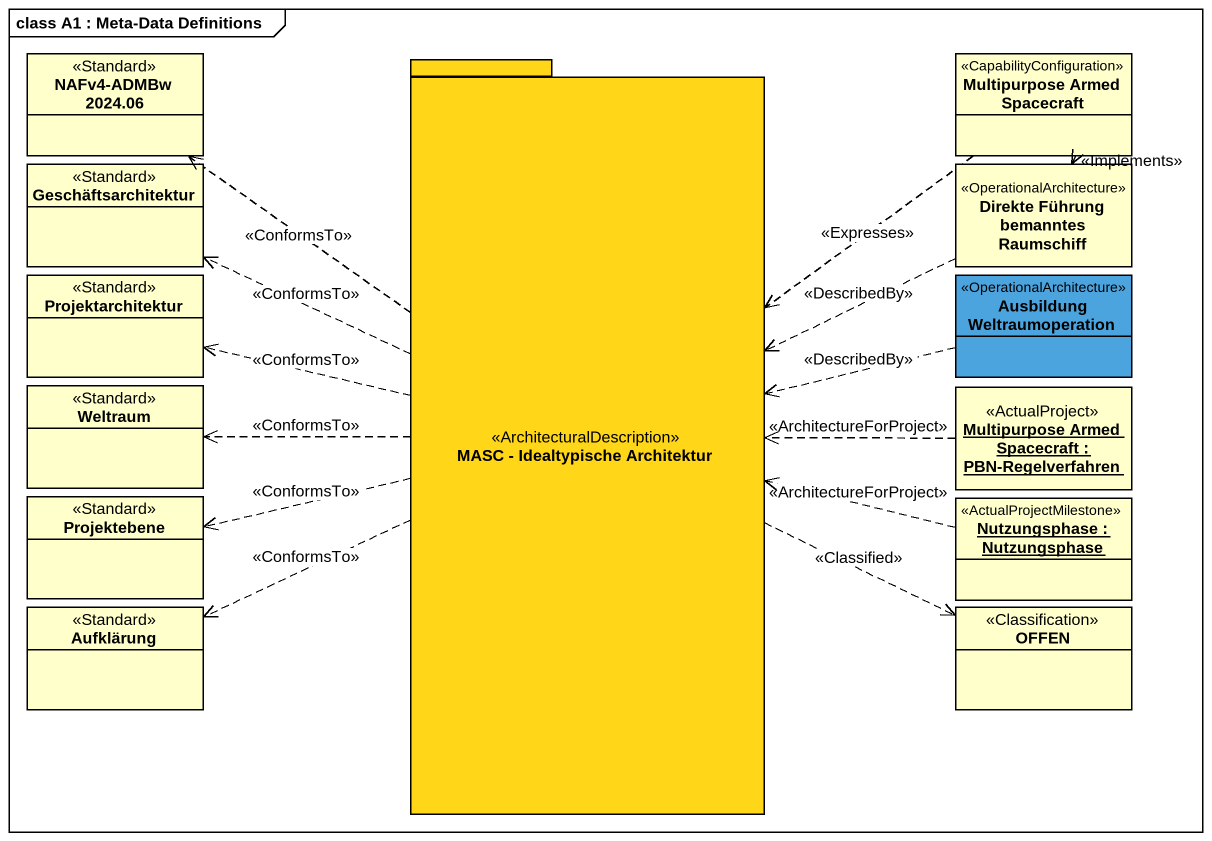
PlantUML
@startuml
mainframe class A1 : Meta-Data Definitions
hide circle
hide empty members
class "NAFv4-ADMBw 2024.06" as NAFv4_ADMBw_2024_06 <<Standard>>
package "MASC - Idealtypische Architektur" as MASC_Idealtypische <<ArchitecturalDescription>> #FFD618 {
}
class "Multipurpose Armed Spacecraft" as Multipurpose_Armed <<CapabilityConfiguration>>
class Geschäftsarchitektur <<Standard>>
class "Direkte Führung bemanntes Raumschiff" as Direkte_Führung_bemanntes <<OperationalArchitecture>>
class Projektarchitektur <<Standard>>
class "Ausbildung Weltraumoperation" as Ausbildung_Weltraumoperation <<OperationalArchitecture>> #4CA4DF
class Weltraum <<Standard>>
object "Multipurpose Armed Spacecraft : PBN-Regelverfahren" as Multipurpose_Armed_2 <<ActualProject>>
class Projektebene <<Standard>>
object "Nutzungsphase : Nutzungsphase" as Nutzungsphase <<ActualProjectMilestone>>
class Aufklärung <<Standard>>
class OFFEN <<Classification>>
MASC_Idealtypische .up.> NAFv4_ADMBw_2024_06 : <<ConformsTo>>
MASC_Idealtypische .left.> Geschäftsarchitektur : <<ConformsTo>>
MASC_Idealtypische .left.> Projektarchitektur : <<ConformsTo>>
MASC_Idealtypische .left.> Weltraum : <<ConformsTo>>
MASC_Idealtypische .left.> Projektebene : <<ConformsTo>>
MASC_Idealtypische .left.> Aufklärung : <<ConformsTo>>
MASC_Idealtypische .right.> OFFEN : <<Classified>>
Multipurpose_Armed ..> MASC_Idealtypische : <<Expresses>>
Multipurpose_Armed ..> Direkte_Führung_bemanntes : <<Implements>>
Direkte_Führung_bemanntes .left.> MASC_Idealtypische : <<DescribedBy>>
Ausbildung_Weltraumoperation .left.> MASC_Idealtypische : <<DescribedBy>>
Multipurpose_Armed_2 .left.> MASC_Idealtypische : <<ArchitectureForProject>>
Nutzungsphase .left.> MASC_Idealtypische : <<ArchitectureForProject>>
@enduml
